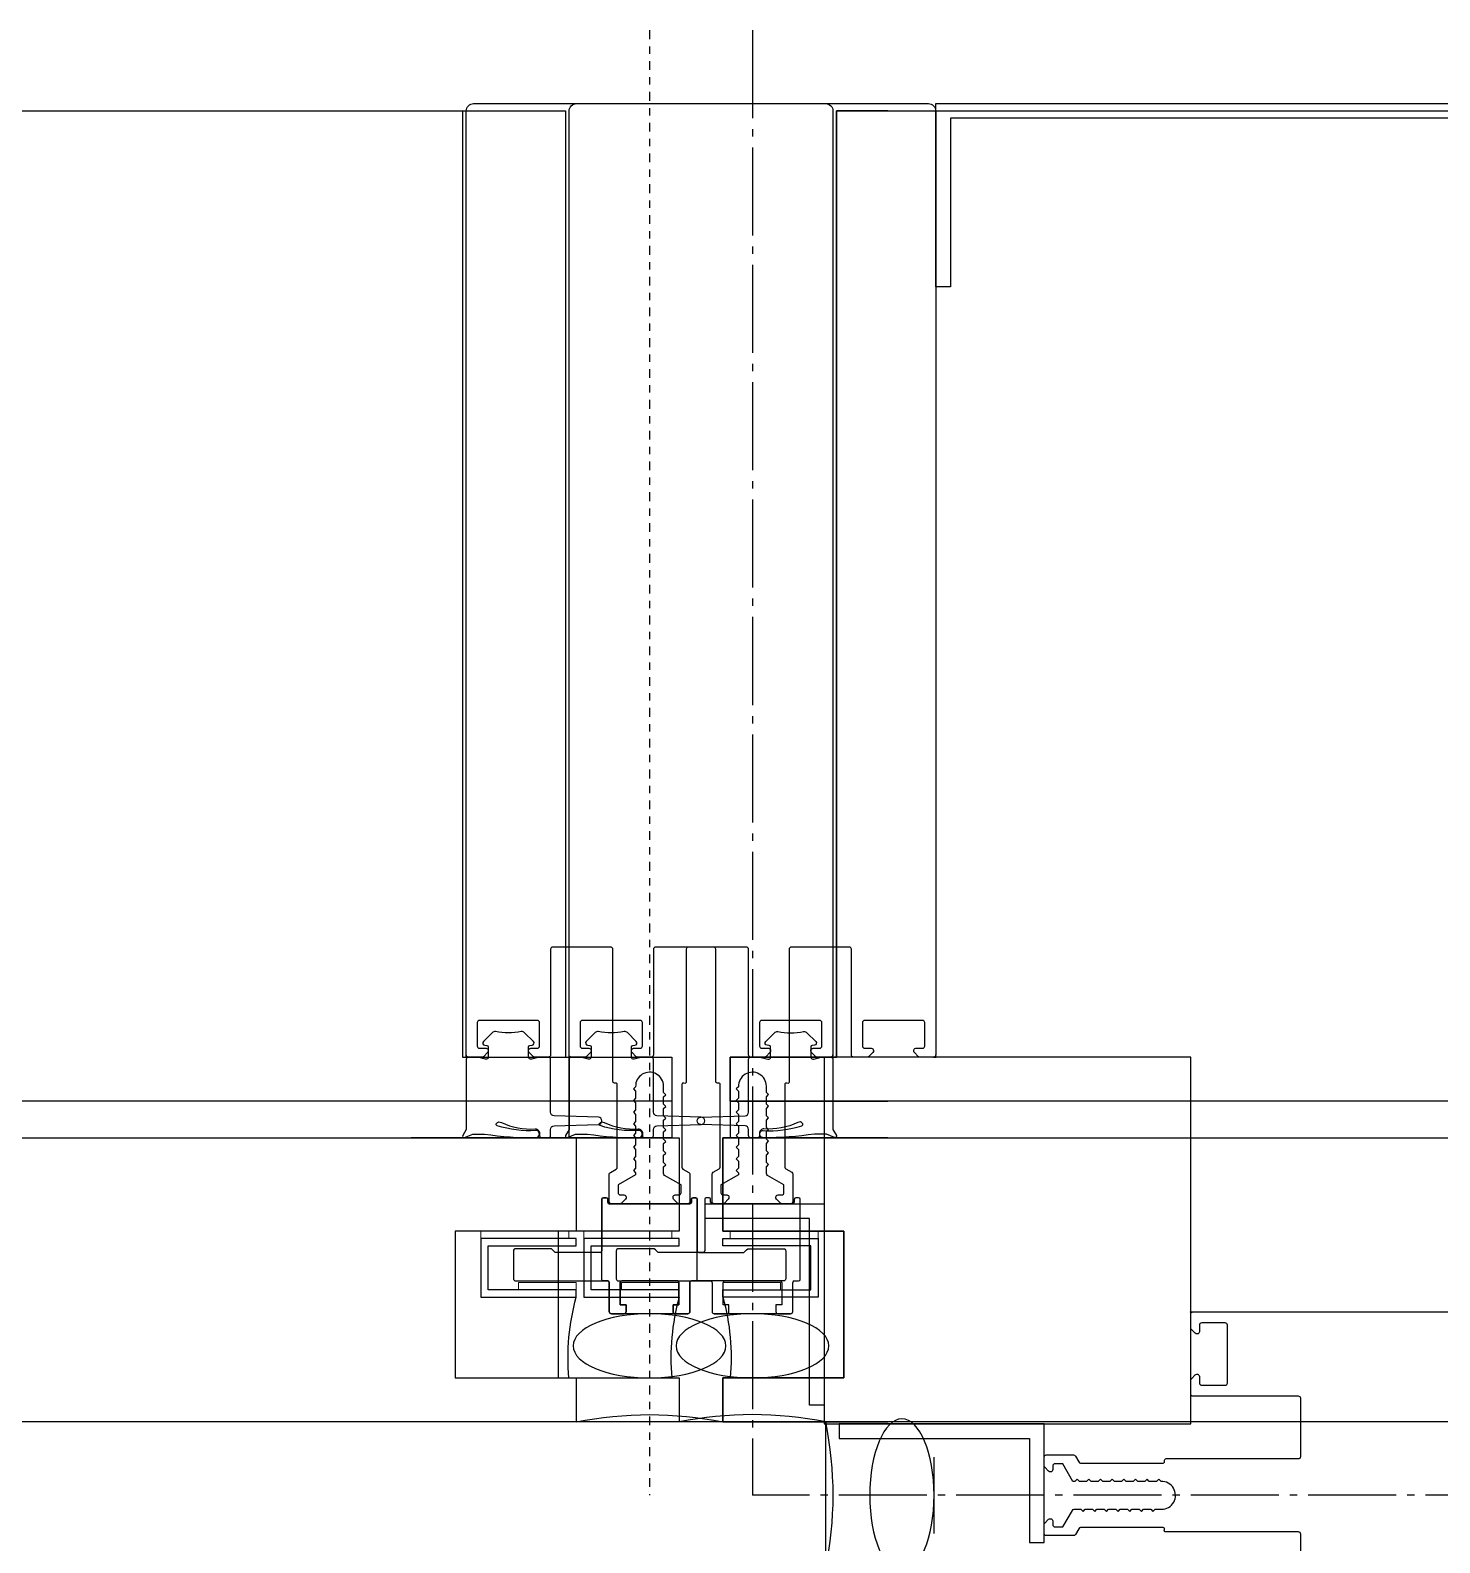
# Model space of a CAD drawing. Header units: millimetres. Extents: x 5429406 to 5440208, y -620941 to -619789.
# Drawn here: x 5431276.88 to 5431296.1, y -620818.47 to -620797.84 of the extents above; entities that cross this region are included whole.
import ezdxf

# ---------------------------------------------------------------- set-up
doc = ezdxf.new("R2010")
doc.units = ezdxf.units.MM
doc.header["$LTSCALE"] = 0.05
doc.linetypes.add('ACAD_ISO04W100', pattern=[30, 24, -3, 0, -3])
for name, color, linetype in [('aksoy_aks', 1, 'ACAD_ISO04W100'), ('aksoy_aksesuar', 31, 'Continuous'), ('aksoy_cam', 4, 'Continuous'), ('aksoy_profil', 40, 'Continuous'), ('aksoy_silikon', 1, 'Continuous'), ('N_Kes-Profil', 52, 'Continuous'), ('N_Mlz-Fitil', 10, 'Continuous')]:
    doc.layers.add(name, color=color, linetype=linetype)
doc.layers.add('aksoy_bant', color=1, linetype='Continuous', lineweight=5)

# ---------------------------------------------------------------- blocks, each defined once
blk = doc.blocks.new('A$C7E651983')
at = {"layer": 'aksoy_aksesuar'}
for p, q in [((-2.7, 11.33), (-2.7, 4.3)), ((-2.1, 11.53), (-2.5, 11.53)), ((-1.9, 10.93), (-1.9, 11.33)), ((9.3, 10.73), (-1.7, 10.73)), ((9.5, 11.33), (9.5, 10.93)), ((10.1, 11.53), (9.7, 11.53)), ((10.3, 0.4), (10.3, 11.33)), ((-14.77, 4.3), (-14.77, 0.5)), ((-9.78, 4.6), (-14.47, 4.6)), ((-9.07, 4.1), (-9.43, 4.45)), ((-2.9, 4.1), (-9.07, 4.1)), ((-14.47, 0.2), (-1.9, 0.2)), ((-1.7, 0), (-1.7, -3.97)), ((-0.2, -3.07), (-0.2, 0)), ((0, 0.2), (7.6, 0.2)), ((7.8, 0), (7.8, -3.07)), ((9.3, -3.97), (9.3, 0)), ((9.5, 0.2), (10.1, 0.2)), ((0.6, -3.07), (-0.2, -3.07)), ((0.6, -3.97), (0.6, -3.07)), ((7.8, -3.07), (7, -3.07)), ((7, -3.07), (7, -3.97)), ((-1.4, -4.27), (-1.2, -4.27)), ((-1.2, -4.27), (0.3, -4.27)), ((7.3, -4.27), (8.8, -4.27)), ((8.8, -4.27), (9, -4.27))]:
    blk.add_line(p, q, dxfattribs=at)
for centre, radius, start, end in [((-2.5, 11.33), 0.2, 90, 180), ((-2.1, 11.33), 0.2, 0, 90), ((-1.7, 10.93), 0.2, 180, 270), ((9.3, 10.93), 0.2, 270, 0), ((9.7, 11.33), 0.2, 90, 180), ((10.1, 11.33), 0.2, 0, 90), ((-14.47, 4.3), 0.3, 90, 180), ((-9.78, 4.1), 0.5, 45, 90), ((-2.9, 4.3), 0.2, 270, 0), ((-14.47, 0.5), 0.3, 180, 270), ((-1.9, 0), 0.2, 0, 90), ((0, 0), 0.2, 90, 180), ((7.6, 0), 0.2, 0, 90), ((9.5, 0), 0.2, 90, 180), ((10.1, 0.4), 0.2, 270, 0), ((-1.4, -3.97), 0.3, 180, 270), ((0.3, -3.97), 0.3, 270, 0), ((7.3, -3.97), 0.3, 180, 270), ((9, -3.97), 0.3, 270, 0)]:
    blk.add_arc(centre, radius, start, end, dxfattribs=at)
blk = doc.blocks.new('130luk dusey')
at = {"color": 8}
for p, q in [((-24.95, 49.81), (-25.05, 49.71)), ((-24.95, 49.81), (-25.05, 49.71)), ((-24.95, 49.71), (-25.04, 49.8)), ((-24.95, 49.71), (-25.04, 49.8)), ((-25, 49.76), (-25, 50.06)), ((-25, 49.76), (-25, 50.06)), ((-24.7, 49.76), (-25, 49.76)), ((-24.7, 49.76), (-25, 49.76)), ((24.7, 49.76), (25, 49.76)), ((24.95, 49.81), (25.05, 49.71)), ((24.95, 49.71), (25.04, 49.8)), ((25, 49.76), (25, 50.06))]:
    blk.add_line(p, q, dxfattribs=at)
for points in [[(-32.5, 178.76), (-25.5, 178.76), (-25.5, 49.76), (-11, 49.76), (-11, 43.76), (-32.5, 43.76)], [(32.5, 178.76), (25.5, 178.76), (25.5, 49.76), (11, 49.76), (11, 43.76), (32.5, 43.76)]]:
    blk.add_lwpolyline(points, dxfattribs=at)
at = {"color": 1}
for points in [[(-11, 43.76), (-11, 38.76), (-32.5, 38.76)], [(11, 43.76), (11, 38.76), (32.5, 38.76)]]:
    blk.add_lwpolyline(points, dxfattribs=at)
at = {"color": 8}
for centre in [(-25, 49.76), (-25, 49.76), (25, 49.76)]:
    blk.add_circle(centre, 0.05, dxfattribs=at)
at = {"layer": 'aksoy_aks'}
blk.add_line((0, 189.76), (0, -10), dxfattribs=at)
at = {"layer": 'aksoy_bant', "elevation": 0}
for points in [[(-23, 25), (-11, 25), (-11, 26), (-23, 26)], [(23, 25), (11, 25), (11, 26), (23, 26)], [(-17.87, 18), (-10, 18), (-10, 19), (-17.87, 19)], [(17.87, 18), (10, 18), (10, 19), (17.87, 19)]]:
    blk.add_lwpolyline(points, close=True, dxfattribs=at)
at = {"layer": 'aksoy_cam'}
for points in [[(-32.5, 38.76), (-10, 38.76), (-10, 26), (-26.5, 26), (-26.5, 6), (-10, 6), (-10, 0), (-32.5, 0)], [(32.5, 38.76), (10, 38.76), (10, 26), (26.5, 26), (26.5, 6), (10, 6), (10, 0), (32.5, 0)]]:
    blk.add_lwpolyline(points, dxfattribs=at)
at = {"layer": 'aksoy_silikon'}
blk.add_line((-5.2, 14.76), (5.2, 14.76), dxfattribs=at)
at = {"layer": 'aksoy_silikon', "color": 8}
blk.add_line((-10, 0), (10, 0), dxfattribs=at)
at = {"layer": 'aksoy_silikon'}
for centre, radius, start, end in [((19.75, 8.75, 0), 30.87, 164.5007, 185.1104), ((-19.75, 8.75, 0), 30.87, 354.8896, 15.4993), ((0, -49.5), 50.5, 78.579, 101.421)]:
    blk.add_arc(centre, radius, start, end, dxfattribs=at)
blk.add_ellipse((0, 10.38), major_axis=(-10.42, 0), ratio=0.420522, dxfattribs=at)
at = {"layer": 'N_Kes-Profil'}
blk.add_lwpolyline([(-4.4, 34.75, -0.267949), (-4.55, 34.49), (-5.35, 34.03, 0.267949), (-5.5, 33.77), (-5.5, 30.06, 0.414214), (-5.2, 29.76), (-4.02, 29.76, 0.198912), (-3.81, 29.85), (-3.27, 30.39, 0.249568), (-3.2, 30.66, 0.414214), (-3.5, 30.96), (-4, 30.96, -0.414214), (-4.3, 31.26), (-4.3, 32.33), (-2.05, 33.63, 0.267949), (-1.9, 33.89), (-1.9, 34.78), (-2.2, 35.08), (-1.9, 35.38), (-1.9, 36.37), (-2.2, 36.67), (-1.9, 36.97), (-1.9, 37.96), (-2.2, 38.26), (-1.9, 38.56), (-1.9, 39.55), (-2.2, 39.85), (-1.9, 40.15), (-1.9, 41.14), (-2.2, 41.44), (-1.9, 41.74), (-1.9, 42.73), (-2.2, 43.03), (-1.9, 43.33), (-1.9, 44.32), (-2.2, 44.62), (-1.9, 44.92), (-1.9, 45.79, -1.018263), (1.9, 45.72), (2.2, 45.42), (1.9, 45.12), (1.9, 44.13), (2.2, 43.83), (1.9, 43.53), (1.9, 42.54), (2.2, 42.24), (1.9, 41.94), (1.9, 40.95), (2.2, 40.65), (1.9, 40.35), (1.9, 39.36), (2.2, 39.06), (1.9, 38.76), (1.9, 37.77), (2.2, 37.47), (1.9, 37.17), (1.9, 36.18), (2.2, 35.88), (1.9, 35.58), (1.9, 34.59), (2.2, 34.29), (1.9, 33.99), (1.9, 33.71), (4.3, 32.33), (4.3, 31.26, -0.414214), (4, 30.96), (3.5, 30.96, 0.414214), (3.2, 30.66, 0.26896), (3.29, 30.37), (3.81, 29.85, 0.198912), (4.02, 29.76), (5.2, 29.76, 0.414214), (5.5, 30.06), (5.5, 33.77, 0.267949), (5.35, 34.03), (4.55, 34.49, -0.267949), (4.4, 34.75), (4.4, 46.01, -0.414214), (4.6, 46.21), (4.8, 46.21, 0.414214), (5, 46.41), (5, 64.46, -0.414214), (5.3, 64.76), (13.2, 64.76, -0.414214), (13.5, 64.46), (13.5, 50.06, 0.414214), (13.8, 49.76), (15.68, 49.76, 0.198912), (15.89, 49.85), (16.41, 50.37, 0.198912), (16.5, 50.58, 0.501408), (16.2, 50.96), (15.3, 50.96, -0.414214), (15, 51.26), (15, 54.46, -0.414214), (15.3, 54.76), (23.2, 54.76, -0.414214), (23.5, 54.46), (23.5, 51.26, -0.414214), (23.2, 50.96), (22.3, 50.96, 0.414214), (22, 50.66, 0.26896), (22.09, 50.37), (22.61, 49.85, 0.198912), (22.82, 49.76), (24.7, 49.76, 0.414214), (25, 50.06), (25, 178.76, 0.414214), (24, 179.76), (-24, 179.76, 0.414214), (-25, 178.76), (-25, 50.05, 0.407095), (-24.7, 49.76), (-22.82, 49.76, 0.198912), (-22.61, 49.85), (-22.09, 50.37, 0.198912), (-22, 50.58, 0.501408), (-22.3, 50.96), (-23.2, 50.96, -0.414214), (-23.5, 51.26), (-23.5, 54.46, -0.414214), (-23.2, 54.76), (-15.3, 54.76, -0.414214), (-15, 54.46), (-15, 51.26, -0.414214), (-15.3, 50.96), (-16.2, 50.96, 0.414214), (-16.5, 50.66, 0.26896), (-16.41, 50.37), (-15.89, 49.85, 0.198912), (-15.68, 49.76), (-13.8, 49.76, 0.414214), (-13.5, 50.06), (-13.5, 64.46, -0.414214), (-13.2, 64.76), (-5.3, 64.76, -0.414214), (-5, 64.46), (-5, 46.4, 0.702574), (-4.69, 46.18, -0.557595), (-4.4, 46.01)], format="xyb", close=True, dxfattribs=at)
at = {"layer": 'N_Kes-Profil', "elevation": 0}
for points in [[(-22, 24), (-10, 24), (-10, 25), (-23, 25), (-23, 17), (-10, 17), (-10, 18), (-22, 18)], [(22, 24), (10, 24), (10, 25), (23, 25), (23, 17), (10, 17), (10, 18), (22, 18)]]:
    blk.add_lwpolyline(points, close=True, dxfattribs=at)
at = {"layer": 'N_Mlz-Fitil'}
for points in [[(-13.5, 39.88, -0.405243), (-13.02, 40.37), (-6.98, 40.56, 0.969739), (-6.98, 41.56), (-13.02, 41.75, -0.405243), (-13.5, 42.24), (-13.5, 49.46, 0.414214), (-13.8, 49.76), (-15.04, 49.76), (-16.12, 49.47, -0.493145), (-16.5, 49.76), (-16.5, 51.14, -0.388879), (-16.32, 51.34), (-16.02, 51.36, 0.63707), (-15.84, 51.87), (-17.05, 53.08, 0.24542), (-17.49, 53.22, -0.08886), (-21.01, 53.22, 0.24542), (-21.46, 53.08), (-22.66, 51.87, 0.63707), (-22.48, 51.36), (-22.18, 51.34, -0.388879), (-22, 51.14), (-22, 49.76, -0.493145), (-22.38, 49.47), (-23.42, 49.75, 0.065543), (-23.5, 49.76), (-24.7, 49.76, 0.414214), (-25, 49.46), (-25, 39.9), (-25.47, 39.06, 0.719515), (-25.22, 38.78), (-24.11, 39.26), (-22.49, 39.26, 0.043809), (-15.53, 38.76, 1.011469), (-15.51, 39.75, -0.097794), (-20.77, 40.4, -0.52267), (-20.87, 40.72, -0.386536), (-20.21, 40.83, 0.128678), (-15.6, 39.96, -0.414214), (-15, 39.36), (-15, 39.06, 0.414214), (-14.7, 38.76), (-13.8, 38.76, 0.414214), (-13.5, 39.06)], [(13.5, 39.88, 0.405243), (13.02, 40.37), (6.98, 40.56, -0.969739), (6.98, 41.56), (13.02, 41.75, 0.405243), (13.5, 42.24), (13.5, 49.46, -0.414214), (13.8, 49.76), (15.04, 49.76), (16.12, 49.47, 0.493145), (16.5, 49.76), (16.5, 51.14, 0.388879), (16.32, 51.34), (16.02, 51.36, -0.63707), (15.84, 51.87), (17.05, 53.08, -0.24542), (17.49, 53.22, 0.08886), (21.01, 53.22, -0.24542), (21.46, 53.08), (22.66, 51.87, -0.63707), (22.48, 51.36), (22.18, 51.34, 0.388879), (22, 51.14), (22, 49.76, 0.493145), (22.38, 49.47), (23.42, 49.75, -0.065543), (23.5, 49.76), (24.7, 49.76, -0.414214), (25, 49.46), (25, 39.9), (25.47, 39.06, -0.719515), (25.22, 38.78), (24.11, 39.26), (22.49, 39.26, -0.043809), (15.53, 38.76, -1.011469), (15.51, 39.75, 0.097794), (20.77, 40.4, 0.52267), (20.87, 40.72, 0.386536), (20.21, 40.83, -0.128678), (15.6, 39.96, 0.414214), (15, 39.36), (15, 39.06, -0.414214), (14.7, 38.76), (13.8, 38.76, -0.414214), (13.5, 39.06)]]:
    blk.add_lwpolyline(points, format="xyb", close=True, dxfattribs=at)
at = {"layer": 'aksoy_cam'}
blk.add_blockref('A$C7E651983', (-3.8, 19.03), dxfattribs=at)
at = {"layer": 'aksoy_cam', "xscale": -1, "rotation": 359.9999998090411}
blk.add_blockref('A$C7E651983', (3.8, 19.03), dxfattribs=at)

msp = doc.modelspace()

# ---------------------------------------------------------------- linework, layer by layer
at = {"color": 8, "transparency": 33554541}
for p, q in [((5431284.235, -620811.839, -245.25), (5431284.225, -620811.85, -245.25)), ((5431284.235, -620811.85, -245.25), (5431284.226, -620811.84, -245.25)), ((5431284.23, -620811.845, -245.25), (5431284.23, -620811.815, -245.25)), ((5431284.26, -620811.845, -245.25), (5431284.23, -620811.845, -245.25)), ((5431289.2, -620811.845, -245.25), (5431289.23, -620811.845, -245.25)), ((5431289.2, -620811.845, -245.25), (5431289.23, -620811.845, -245.25)), ((5431289.225, -620811.839, -245.25), (5431289.235, -620811.85, -245.25)), ((5431289.225, -620811.839, -245.25), (5431289.235, -620811.85, -245.25)), ((5431289.225, -620811.85, -245.25), (5431289.234, -620811.84, -245.25)), ((5431289.225, -620811.85, -245.25), (5431289.234, -620811.84, -245.25)), ((5431289.23, -620811.845, -245.25), (5431289.23, -620811.815, -245.25)), ((5431289.23, -620811.845, -245.25), (5431289.23, -620811.815, -245.25)), ((5431292.711, -620815.326, -245.25), (5431292.701, -620815.315, -245.25)), ((5431292.701, -620815.326, -245.25), (5431292.71, -620815.316, -245.25)), ((5431292.706, -620815.351, -245.25), (5431292.706, -620815.321, -245.25)), ((5431292.706, -620815.321, -245.25), (5431292.736, -620815.321, -245.25))]:
    msp.add_line(p, q, dxfattribs=at)
at = {"color": 8, "transparency": 33554541, "elevation": -245.25}
msp.add_lwpolyline([(5431283.48, -620798.945), (5431284.18, -620798.945), (5431284.18, -620811.845), (5431285.63, -620811.845), (5431285.63, -620812.445), (5431283.48, -620812.445)], dxfattribs=at)
at = {"transparency": 33554541, "elevation": -245.25}
for points in [[(5431289.43, -620801.345), (5431289.23, -620801.345), (5431289.23, -620798.845), (5431305.706, -620798.845), (5431305.706, -620815.321), (5431303.206, -620815.321), (5431303.206, -620815.121), (5431305.506, -620815.121), (5431305.506, -620799.045), (5431289.43, -620799.045), (5431289.43, -620801.345)], [(5431287.506, -620816.591), (5431287.506, -620814.045), (5431286.085, -620814.045), (5431286.085, -620813.845), (5431287.706, -620813.845), (5431287.706, -620816.591), (5431287.506, -620816.591)], [(5431287.914, -620817.045), (5431290.506, -620817.045), (5431290.506, -620818.465), (5431290.706, -620818.465), (5431290.706, -620816.845), (5431287.914, -620816.845), (5431287.914, -620817.045)]]:
    msp.add_lwpolyline(points, dxfattribs=at)
msp.add_lwpolyline([(5431292.706, -620816.845), (5431292.706, -620811.845), (5431287.706, -620811.845), (5431287.706, -620816.845)], close=True, dxfattribs=at)
at = {"color": 1, "transparency": 33554541, "elevation": -245.25}
msp.add_lwpolyline([(5431285.63, -620812.445), (5431285.63, -620812.945), (5431283.48, -620812.945)], dxfattribs=at)
at = {"color": 8, "transparency": 33554541}
for centre in [(5431284.23, -620811.845, -245.25), (5431289.23, -620811.845, -245.25), (5431289.23, -620811.845, -245.25), (5431292.706, -620815.321, -245.25)]:
    msp.add_circle(centre, 0.005, dxfattribs=at)
at = {"layer": 'aksoy_aks', "transparency": 33554541}
for p in [(5431286.73, -620797.845, -245.25), (5431306.706, -620817.821, -245.25)]:
    msp.add_line(p, (5431286.73, -620817.821, -245.25), dxfattribs=at)
at = {"layer": 'aksoy_bant', "transparency": 33554541, "elevation": -245.25}
for points in [[(5431284.43, -620814.321), (5431285.63, -620814.321), (5431285.63, -620814.221), (5431284.43, -620814.221)], [(5431284.943, -620815.021), (5431285.73, -620815.021), (5431285.73, -620814.921), (5431284.943, -620814.921)]]:
    msp.add_lwpolyline(points, close=True, dxfattribs=at)
at = {"layer": 'aksoy_cam', "transparency": 33554541}
for points in [[(5431153.327, -620816.821), (5431153.327, -620816.221), (5431154.977, -620816.221), (5431154.977, -620814.221), (5431153.327, -620814.221), (5431153.327, -620812.945), (5431284.327, -620812.945), (5431284.327, -620814.221), (5431282.678, -620814.221), (5431282.678, -620816.221), (5431284.327, -620816.221), (5431284.327, -620816.821), (5431153.327, -620816.821)], [(5431170.762, -620816.821), (5431170.762, -620816.221), (5431172.411, -620816.221), (5431172.411, -620814.221), (5431170.762, -620814.221), (5431170.762, -620812.945), (5431285.73, -620812.945), (5431285.73, -620814.221), (5431284.08, -620814.221), (5431284.08, -620816.221), (5431285.73, -620816.221), (5431285.73, -620816.821), (5431170.762, -620816.821)], [(5431286.327, -620816.821), (5431286.327, -620816.221), (5431287.977, -620816.221), (5431287.977, -620814.221), (5431286.327, -620814.221), (5431286.327, -620812.945), (5431401.296, -620812.945), (5431401.296, -620814.221), (5431399.646, -620814.221), (5431399.646, -620816.221), (5431401.296, -620816.221), (5431401.296, -620816.821), (5431286.327, -620816.821)]]:
    msp.add_lwpolyline(points, dxfattribs=at)
at = {"layer": 'aksoy_cam', "transparency": 33554541, "elevation": -245.25}
msp.add_lwpolyline([(5431283.48, -620812.945), (5431285.73, -620812.945), (5431285.73, -620814.221), (5431284.08, -620814.221), (5431284.08, -620816.221), (5431285.73, -620816.221), (5431285.73, -620816.821), (5431283.48, -620816.821)], dxfattribs=at)
at = {"layer": 'aksoy_profil', "transparency": 33554541}
for points in [[(5431154.877, -620798.945), (5431282.777, -620798.945), (5431282.777, -620811.845), (5431284.227, -620811.845), (5431284.227, -620812.445), (5431153.427, -620812.445), (5431153.427, -620811.845), (5431154.877, -620811.845), (5431154.877, -620798.945)], [(5431172.311, -620798.945), (5431284.18, -620798.945), (5431284.18, -620811.845), (5431285.63, -620811.845), (5431285.63, -620812.445), (5431170.861, -620812.445), (5431170.861, -620811.845), (5431172.311, -620811.845), (5431172.311, -620798.945)], [(5431287.877, -620798.945), (5431399.746, -620798.945), (5431399.746, -620811.845), (5431401.196, -620811.845), (5431401.196, -620812.445), (5431286.427, -620812.445), (5431286.427, -620811.845), (5431287.877, -620811.845), (5431287.877, -620798.945)]]:
    msp.add_lwpolyline(points, dxfattribs=at)
at = {"layer": 'aksoy_silikon', "transparency": 33554541}
for p, q in [((5431287.25, -620815.345, -245.25), (5431286.21, -620815.345, -245.25)), ((5431289.206, -620818.341, -245.25), (5431289.206, -620817.301, -245.25))]:
    msp.add_line(p, q, dxfattribs=at)
at = {"layer": 'aksoy_silikon', "color": 8, "transparency": 33554541}
for p, q in [((5431287.73, -620816.821, -245.25), (5431285.73, -620816.821, -245.25)), ((5431287.73, -620818.821, -245.25), (5431287.73, -620816.821, -245.25))]:
    msp.add_line(p, q, dxfattribs=at)
at = {"layer": 'aksoy_silikon', "transparency": 33554541}
for centre, radius, start, end in [((5431288.705, -620815.946, -245.25), 3.087, 164.5007, 185.1104), ((5431286.73, -620821.771, -245.25), 5.05, 78.579, 101.421), ((5431282.78, -620817.821, -245.25), 5.05, 348.579, 11.421)]:
    msp.add_arc(centre, radius, start, end, dxfattribs=at)
at = {"layer": 'aksoy_silikon', "transparency": 33554541, "extrusion": (0, 0, -1)}
msp.add_ellipse((5431286.73, -620815.783, -245.25), major_axis=(-1.042, 0), ratio=0.420522, start_param=3.141593, end_param=9.424778, dxfattribs=at)
msp.add_ellipse((5431288.768, -620817.821, -245.25), major_axis=(0, -1.042), ratio=0.420522, dxfattribs=at)
at = {"layer": 'N_Kes-Profil', "transparency": 33554541, "elevation": -245.25}
msp.add_lwpolyline([(5431287.17, -620813.345, 0.267949), (5431287.185, -620813.371), (5431287.265, -620813.417, -0.267949), (5431287.28, -620813.443), (5431287.28, -620813.815, -0.414214), (5431287.25, -620813.845), (5431287.132, -620813.845, -0.198912), (5431287.111, -620813.836), (5431287.057, -620813.782, -0.249568), (5431287.05, -620813.755, -0.414214), (5431287.08, -620813.725), (5431287.13, -620813.725, 0.414214), (5431287.16, -620813.695), (5431287.16, -620813.588), (5431286.935, -620813.458, -0.267949), (5431286.92, -620813.432), (5431286.92, -620813.342), (5431286.95, -620813.312), (5431286.92, -620813.282), (5431286.92, -620813.183), (5431286.95, -620813.153), (5431286.92, -620813.123), (5431286.92, -620813.024), (5431286.95, -620812.994), (5431286.92, -620812.964), (5431286.92, -620812.865), (5431286.95, -620812.835), (5431286.92, -620812.805), (5431286.92, -620812.706), (5431286.95, -620812.676), (5431286.92, -620812.646), (5431286.92, -620812.547), (5431286.95, -620812.517), (5431286.92, -620812.487), (5431286.92, -620812.388), (5431286.95, -620812.358), (5431286.92, -620812.328), (5431286.92, -620812.242, 1.018263), (5431286.54, -620812.249), (5431286.51, -620812.279), (5431286.54, -620812.309), (5431286.54, -620812.408), (5431286.51, -620812.438), (5431286.54, -620812.468), (5431286.54, -620812.567), (5431286.51, -620812.597), (5431286.54, -620812.627), (5431286.54, -620812.726), (5431286.51, -620812.756), (5431286.54, -620812.786), (5431286.54, -620812.885), (5431286.51, -620812.915), (5431286.54, -620812.945), (5431286.54, -620813.044), (5431286.51, -620813.074), (5431286.54, -620813.104), (5431286.54, -620813.203), (5431286.51, -620813.233), (5431286.54, -620813.263), (5431286.54, -620813.362), (5431286.51, -620813.392), (5431286.54, -620813.422), (5431286.54, -620813.449), (5431286.3, -620813.588), (5431286.3, -620813.695, 0.414214), (5431286.33, -620813.725), (5431286.38, -620813.725, -0.414214), (5431286.41, -620813.755, -0.26896), (5431286.401, -620813.783), (5431286.349, -620813.836, -0.198912), (5431286.327, -620813.845), (5431286.21, -620813.845, -0.414214), (5431286.18, -620813.815), (5431286.18, -620813.443, -0.267949), (5431286.195, -620813.417), (5431286.275, -620813.371, 0.267949), (5431286.29, -620813.345), (5431286.29, -620812.22, 0.414214), (5431286.27, -620812.2), (5431286.25, -620812.2, -0.414214), (5431286.23, -620812.18), (5431286.23, -620810.375, 0.414214), (5431286.2, -620810.345), (5431285.41, -620810.345, 0.414214), (5431285.38, -620810.375), (5431285.38, -620811.815, -0.414214), (5431285.35, -620811.845), (5431285.162, -620811.845, -0.198912), (5431285.141, -620811.836), (5431285.089, -620811.783, -0.198912), (5431285.08, -620811.762, -0.501408), (5431285.11, -620811.725), (5431285.2, -620811.725, 0.414214), (5431285.23, -620811.695), (5431285.23, -620811.375, 0.414214), (5431285.2, -620811.345), (5431284.41, -620811.345, 0.414214), (5431284.38, -620811.375), (5431284.38, -620811.695, 0.414214), (5431284.41, -620811.725), (5431284.5, -620811.725, -0.414214), (5431284.53, -620811.755, -0.26896), (5431284.521, -620811.783), (5431284.469, -620811.836, -0.198912), (5431284.447, -620811.845), (5431284.26, -620811.845, -0.414214), (5431284.23, -620811.815), (5431284.23, -620798.945, -0.414214), (5431284.33, -620798.845), (5431289.13, -620798.845, -0.414214), (5431289.23, -620798.945), (5431289.23, -620811.815, -0.407095), (5431289.2, -620811.845), (5431289.012, -620811.845, -0.198912), (5431288.991, -620811.836), (5431288.939, -620811.783, -0.198912), (5431288.93, -620811.762, -0.501408), (5431288.96, -620811.725), (5431289.05, -620811.725, 0.414214), (5431289.08, -620811.695), (5431289.08, -620811.375, 0.414214), (5431289.05, -620811.345), (5431288.26, -620811.345, 0.414214), (5431288.23, -620811.375), (5431288.23, -620811.695, 0.414214), (5431288.26, -620811.725), (5431288.35, -620811.725, -0.414214), (5431288.38, -620811.755, -0.26896), (5431288.371, -620811.783), (5431288.319, -620811.836, -0.198912), (5431288.297, -620811.845), (5431288.11, -620811.845, -0.414214), (5431288.08, -620811.815), (5431288.08, -620810.375, 0.414214), (5431288.05, -620810.345), (5431287.26, -620810.345, 0.414214), (5431287.23, -620810.375), (5431287.23, -620812.181, -0.702574), (5431287.199, -620812.202, 0.557595), (5431287.17, -620812.22)], format="xyb", close=True, dxfattribs=at)
msp.add_lwpolyline([(5431284.53, -620814.421), (5431285.73, -620814.421), (5431285.73, -620814.321), (5431284.43, -620814.321), (5431284.43, -620815.121), (5431285.73, -620815.121), (5431285.73, -620815.021), (5431284.53, -620815.021)], close=True, dxfattribs=at)
msp.add_lwpolyline([(5431294.206, -620819.141), (5431294.206, -620818.351, 0.414214), (5431294.176, -620818.321), (5431292.37, -620818.321, -0.702574), (5431292.348, -620818.29, 0.557595), (5431292.33, -620818.261), (5431291.205, -620818.261, 0.267949), (5431291.179, -620818.276), (5431291.133, -620818.356, -0.267949), (5431291.107, -620818.371), (5431290.736, -620818.371, -0.414214), (5431290.706, -620818.341), (5431290.706, -620818.223, -0.198912), (5431290.715, -620818.202), (5431290.769, -620818.148, -0.249568), (5431290.796, -620818.141, -0.414214), (5431290.826, -620818.171), (5431290.826, -620818.221, 0.414214), (5431290.856, -620818.251), (5431290.963, -620818.251), (5431291.093, -620818.026, -0.267949), (5431291.119, -620818.011), (5431291.208, -620818.011), (5431291.238, -620818.041), (5431291.268, -620818.011), (5431291.367, -620818.011), (5431291.397, -620818.041), (5431291.427, -620818.011), (5431291.526, -620818.011), (5431291.556, -620818.041), (5431291.586, -620818.011), (5431291.685, -620818.011), (5431291.715, -620818.041), (5431291.745, -620818.011), (5431291.844, -620818.011), (5431291.874, -620818.041), (5431291.904, -620818.011), (5431292.003, -620818.011), (5431292.033, -620818.041), (5431292.063, -620818.011), (5431292.162, -620818.011), (5431292.192, -620818.041), (5431292.222, -620818.011), (5431292.308, -620818.011, 1.018263), (5431292.302, -620817.631), (5431292.271, -620817.601), (5431292.241, -620817.631), (5431292.142, -620817.631), (5431292.112, -620817.601), (5431292.082, -620817.631), (5431291.983, -620817.631), (5431291.953, -620817.601), (5431291.923, -620817.631), (5431291.824, -620817.631), (5431291.794, -620817.601), (5431291.764, -620817.631), (5431291.665, -620817.631), (5431291.635, -620817.601), (5431291.605, -620817.631), (5431291.506, -620817.631), (5431291.476, -620817.601), (5431291.446, -620817.631), (5431291.347, -620817.631), (5431291.317, -620817.601), (5431291.287, -620817.631), (5431291.188, -620817.631), (5431291.158, -620817.601), (5431291.128, -620817.631), (5431291.101, -620817.631), (5431290.963, -620817.391), (5431290.856, -620817.391, 0.414214), (5431290.826, -620817.421), (5431290.826, -620817.471, -0.414214), (5431290.796, -620817.501, -0.26896), (5431290.767, -620817.492), (5431290.715, -620817.439, -0.198912), (5431290.706, -620817.418), (5431290.706, -620817.301, -0.414214), (5431290.736, -620817.271), (5431291.107, -620817.271, -0.267949), (5431291.133, -620817.286), (5431291.179, -620817.366, 0.267949), (5431291.205, -620817.381), (5431292.33, -620817.381, 0.414214), (5431292.35, -620817.361), (5431292.35, -620817.341, -0.414214), (5431292.37, -620817.321), (5431294.176, -620817.321, 0.414214), (5431294.206, -620817.291), (5431294.206, -620816.501, 0.414214), (5431294.176, -620816.471), (5431292.736, -620816.471, -0.414214), (5431292.706, -620816.441), (5431292.706, -620816.253, -0.198912), (5431292.715, -620816.232), (5431292.767, -620816.179, -0.198912), (5431292.788, -620816.171, -0.501408), (5431292.826, -620816.201), (5431292.826, -620816.291, 0.414214), (5431292.856, -620816.321), (5431293.176, -620816.321, 0.414214), (5431293.206, -620816.291), (5431293.206, -620815.501, 0.414214), (5431293.176, -620815.471), (5431292.856, -620815.471, 0.414214), (5431292.826, -620815.501), (5431292.826, -620815.591, -0.414214), (5431292.796, -620815.621, -0.26896), (5431292.767, -620815.612), (5431292.715, -620815.559, -0.198912), (5431292.706, -620815.538), (5431292.706, -620815.351, -0.414214), (5431292.736, -620815.321), (5431305.606, -620815.321, -0.414214)], format="xyb", dxfattribs=at)
at = {"layer": 'N_Mlz-Fitil', "transparency": 33554541, "elevation": -245.25}
msp.add_lwpolyline([(5431285.38, -620812.833, -0.405243), (5431285.428, -620812.783), (5431286.031, -620812.765, 0.969739), (5431286.031, -620812.665), (5431285.428, -620812.646, -0.405243), (5431285.38, -620812.596), (5431285.38, -620811.875, 0.414214), (5431285.35, -620811.845), (5431285.226, -620811.845), (5431285.118, -620811.874, -0.493145), (5431285.08, -620811.845), (5431285.08, -620811.707, -0.388879), (5431285.098, -620811.687), (5431285.128, -620811.684, 0.63707), (5431285.146, -620811.633), (5431285.025, -620811.512, 0.24542), (5431284.981, -620811.499, -0.08886), (5431284.628, -620811.499, 0.24542), (5431284.584, -620811.512), (5431284.463, -620811.633, 0.63707), (5431284.482, -620811.684), (5431284.512, -620811.687, -0.388879), (5431284.53, -620811.707), (5431284.53, -620811.845, -0.493145), (5431284.492, -620811.874), (5431284.388, -620811.846, 0.065543), (5431284.38, -620811.845), (5431284.26, -620811.845, 0.414214), (5431284.23, -620811.875), (5431284.23, -620812.831), (5431284.182, -620812.915, 0.719515), (5431284.208, -620812.943), (5431284.319, -620812.895), (5431284.481, -620812.895, 0.043809), (5431285.176, -620812.945, 1.011469), (5431285.179, -620812.845, -0.097794), (5431284.652, -620812.78, -0.52267), (5431284.643, -620812.749, -0.386536), (5431284.709, -620812.738, 0.128678), (5431285.17, -620812.825, -0.414214), (5431285.23, -620812.885), (5431285.23, -620812.915, 0.414214), (5431285.26, -620812.945), (5431285.35, -620812.945, 0.414214), (5431285.38, -620812.915)], format="xyb", close=True, dxfattribs=at)

# ---------------------------------------------------------------- block references
at = {"layer": 'aksoy_cam', "transparency": 33554541, "xscale": 0.1, "yscale": 0.1, "zscale": 0.1}
msp.add_blockref('A$C7E651983', (5431286.35, -620814.918, -245.25), dxfattribs=at)
at = {"layer": 'aksoy_silikon', "color": 8, "transparency": 33554541, "extrusion": (0, 0, -1), "xscale": 0.1, "yscale": 0.1, "zscale": -0.1}
msp.add_blockref('130luk dusey', (-5431285.327, -620816.821), dxfattribs=at)

doc.saveas('drawing.dxf')
